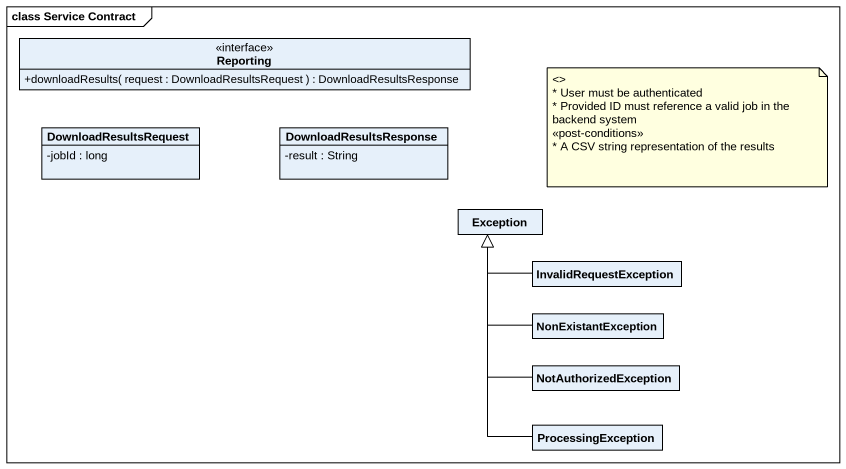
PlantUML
@startuml
mainframe class Service Contract
hide circle
hide empty members
skinparam classAttributeIconSize 0
interface Reporting {
  +downloadResults( request : DownloadResultsRequest ) : DownloadResultsResponse
}
class DownloadResultsRequest {
  -jobId : long
}
class DownloadResultsResponse {
  -result : String
}
class "Exception" as Exception_
class InvalidRequestException
class NonExistantException
class NotAuthorizedException
class ProcessingException
InvalidRequestException -left-|> Exception_
NonExistantException -up-|> Exception_
NotAuthorizedException -up-|> Exception_
ProcessingException -up-|> Exception_
note as N1
  <>
  * User must be authenticated
  * Provided ID must reference a valid job in the
  backend system
  <<post-conditions>>
  * A CSV string representation of the results
end note
@enduml
